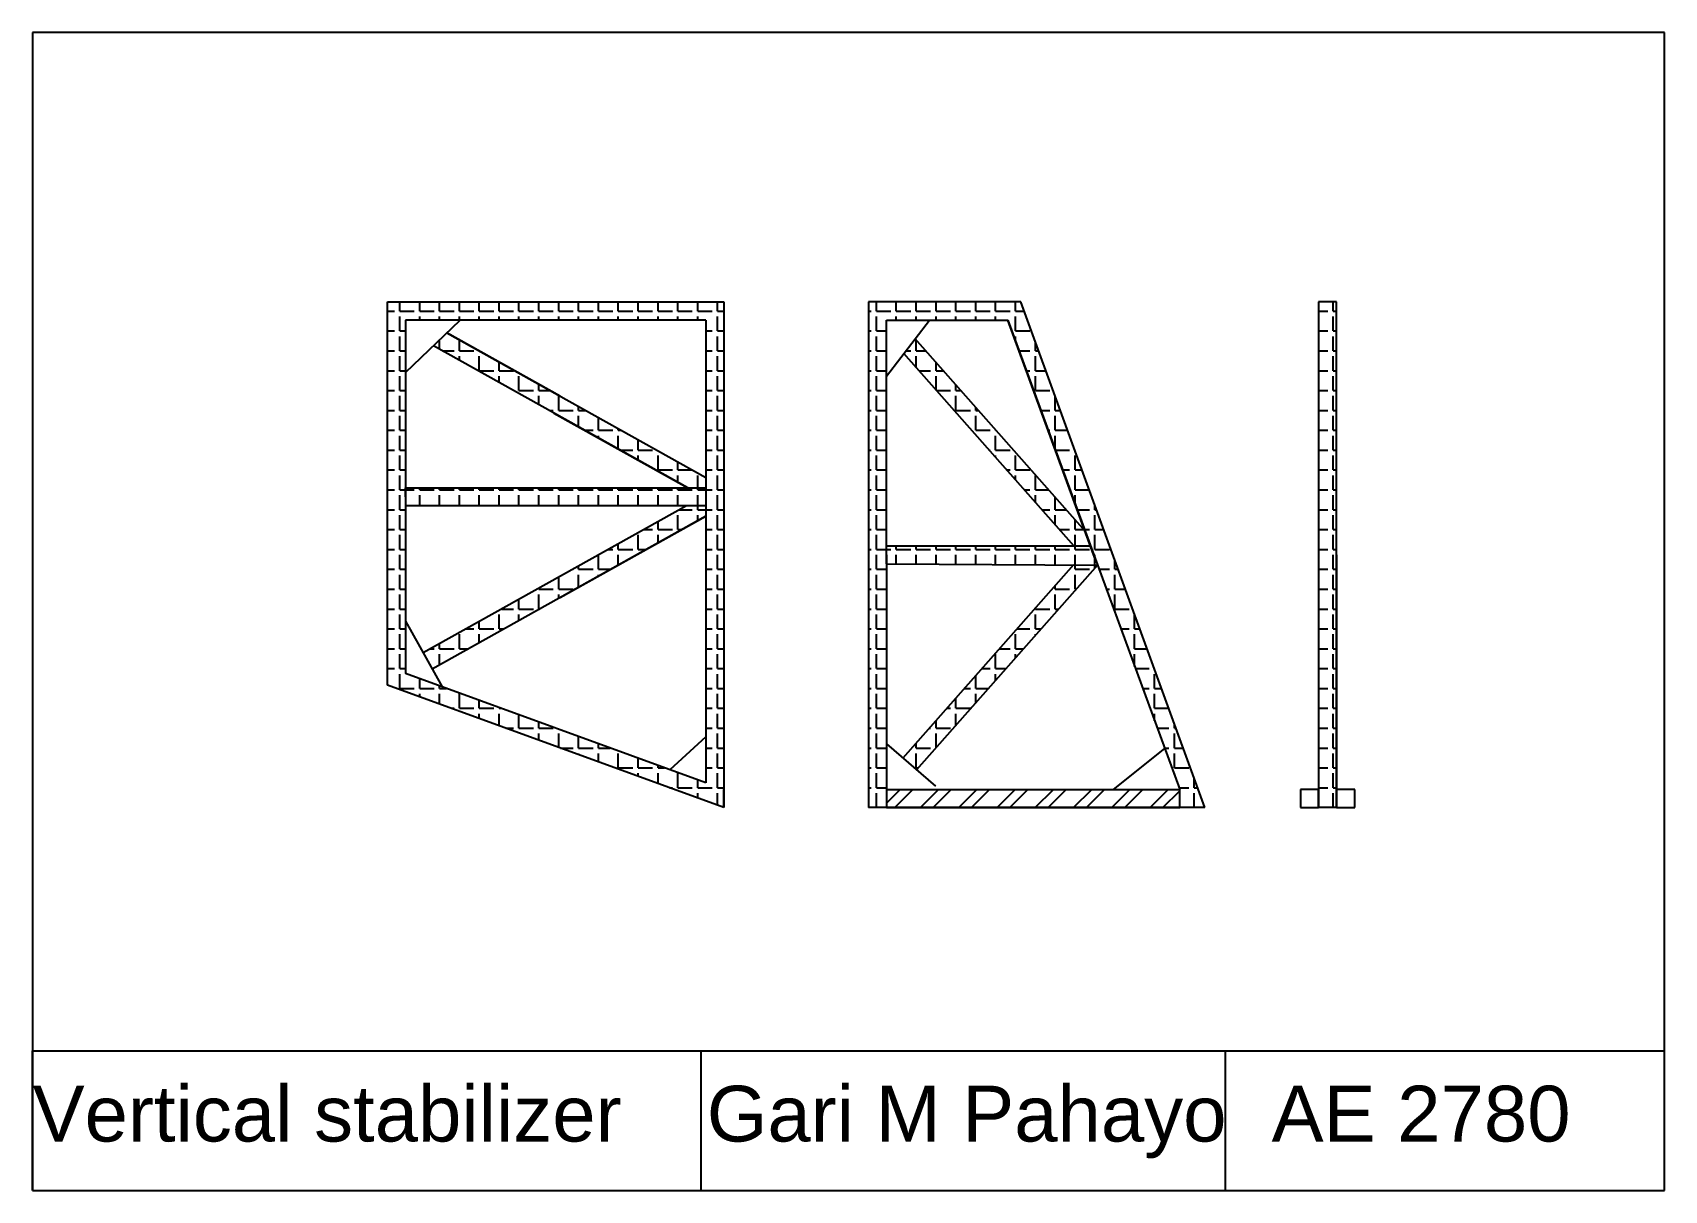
# Model space of a CAD drawing. Header units: inches. Extents: x 0 to 22.6, y 0 to 16.
import ezdxf

# ---------------------------------------------------------------- set-up
doc = ezdxf.new("R2010")
doc.units = ezdxf.units.IN
doc.header["$MEASUREMENT"] = 0
doc.styles.get("Standard").update_dxf_attribs({"font": 'arial.ttf'})
pattern_1 = [(0, (-10.8652, 2.82385), (0, 0.275), [0.2, -0.075]), (90, (-10.8652, 2.82385), (-0.275, 2e-17), [0.2, -0.075])]

# ---------------------------------------------------------------- blocks, each defined once
blk = doc.blocks.new('template')
for p, q in [((11.7, 8.3), (0, 8.3)), ((0, 8.3), (0, 0)), ((11.7, 0), (11.7, 8.3)), ((0, 0), (0, 1)), ((0, 1), (11.7, 1)), ((0, 0.5), (0, 1)), ((4.791, 1), (4.791, 0)), ((8.553, 0), (8.553, 1)), ((0, 0), (11.7, 0))]:
    blk.add_line(p, q)
at = {"char_height": 0.4, "attachment_point": 1}
for s, width, insert in [('Vertical stabilizer', 5.85, (0, 0.75)), ('Gari M Pahayo', 3.76247, (4.834, 0.75)), ('AE 2780', 3.10383, (8.884, 0.75))]:
    blk.add_mtext_dynamic_manual_height_columns(s, width=width, gutter_width=1, heights=[0], dxfattribs=dict(at, insert=insert))

msp = doc.modelspace()

# ---------------------------------------------------------------- hatches: boundary and pattern name
h = msp.add_hatch()
h.set_pattern_fill('ANGLE', color=256)
h.set_pattern_definition(pattern_1)
h.paths.add_polyline_path([(5.736, 11.874), (5.55, 11.695), (9.074, 9.728), (9.323, 9.728), (9.323, 9.871)], flags=0)
h.paths.add_polyline_path([(9.573, 12.3), (4.913, 12.3), (4.913, 6.996), (9.573, 5.3), (9.573, 5.55)])
h.paths.add_polyline_path([(5.163, 12.05), (9.323, 12.05), (9.323, 5.641), (5.163, 7.155)], flags=16)
h.paths.add_polyline_path([(9.323, 9.728), (9.074, 9.728), (5.163, 9.728), (5.163, 9.478), (9.323, 9.478)], flags=0)
h.paths.add_polyline_path([(9.323, 9.335), (9.323, 9.478), (9.055, 9.478), (5.408, 7.442), (5.533, 7.218)], flags=0)
h = msp.add_hatch()
h.set_pattern_fill('ANGLE', color=256)
h.set_pattern_definition(pattern_1)
h.paths.add_polyline_path([(5.736, 11.874), (5.55, 11.695), (9.074, 9.728), (9.323, 9.728), (9.323, 9.871)])
h.paths.add_polyline_path([(9.323, 9.728), (9.074, 9.728), (5.163, 9.728), (5.163, 9.478), (9.323, 9.478)])
h.paths.add_polyline_path([(9.323, 9.335), (9.323, 9.478), (9.055, 9.478), (5.408, 7.442), (5.533, 7.218)])
h.paths.add_polyline_path([(11.823, 8.8), (11.823, 8.925), (11.823, 12.05), (13.502, 12.05), (15.884, 5.55), (15.884, 5.3), (16.233, 5.3), (13.686, 12.3), (11.573, 12.3), (11.573, 5.3), (11.823, 5.3), (11.823, 5.55)])
h.paths.add_polyline_path([(14.745, 8.658), (14.413, 8.66), (12.052, 5.986), (12.241, 5.822)], flags=17)
h.paths.add_polyline_path([(12.222, 11.791), (12.066, 11.589), (14.419, 8.925), (14.648, 8.925), (14.573, 9.129)], flags=17)
h.paths.add_polyline_path([(14.648, 8.925), (14.419, 8.925), (11.823, 8.925), (11.823, 8.8), (11.823, 8.675), (14.745, 8.658)], flags=17)
h.paths.add_polyline_path([(18.057, 12.3), (17.807, 12.3), (17.807, 5.3), (18.057, 5.3)])
h = msp.add_hatch()
h.set_pattern_fill('ANSI32', color=256)
h.set_pattern_definition([(45, (-10.8652, 2.82385), (-0.265165, 0.265165), []), (45, (-10.6884, 2.82385), (-0.265165, 0.265165), [])])
h.paths.add_polyline_path([(15.884, 5.3), (15.884, 5.55), (11.823, 5.55), (11.823, 5.3)])

# ---------------------------------------------------------------- linework, layer by layer
for p, q in [((4.913, 6.996), (4.913, 12.3)), ((4.913, 12.3), (9.573, 12.3)), ((4.913, 12.3), (9.573, 12.3)), ((4.913, 6.996), (4.913, 12.3)), ((4.913, 12.3), (9.573, 12.3)), ((4.913, 12.3), (9.573, 12.3)), ((9.573, 12.3), (9.573, 5.3)), ((9.573, 12.3), (9.573, 5.3)), ((9.573, 12.3), (9.573, 12.05)), ((13.686, 12.3), (11.573, 12.3)), ((11.573, 12.3), (11.573, 5.3)), ((13.686, 12.3), (11.573, 12.3)), ((11.573, 12.3), (11.573, 5.3)), ((16.233, 5.3), (13.686, 12.3)), ((18.057, 12.3), (17.807, 12.3)), ((17.807, 12.3), (17.807, 5.3)), ((18.057, 5.3), (18.057, 12.3)), ((5.163, 12.05), (5.163, 7.155)), ((9.323, 12.05), (5.163, 12.05)), ((5.163, 11.323), (5.92, 12.05)), ((9.323, 12.05), (9.323, 5.641)), ((11.823, 8.8), (11.823, 12.05)), ((11.823, 12.05), (13.502, 12.05)), ((11.823, 8.8), (11.823, 12.05)), ((11.823, 11.274), (12.421, 12.05)), ((14.725, 8.715), (13.502, 12.05)), ((13.502, 12.05), (15.884, 5.55)), ((18.057, 8.8), (18.057, 12.05)), ((7.304, 10.998), (5.736, 11.874)), ((5.736, 11.874), (9.323, 9.871)), ((14.573, 9.129), (12.222, 11.791)), ((9.074, 9.728), (5.55, 11.695)), ((14.419, 8.925), (12.066, 11.589)), ((7.219, 10.763), (9.074, 9.728)), ((5.163, 9.603), (5.163, 9.728)), ((5.163, 9.728), (9.323, 9.728)), ((9.323, 9.728), (9.323, 9.478)), ((9.323, 9.478), (5.163, 9.478)), ((9.055, 9.478), (5.408, 7.442)), ((9.323, 9.335), (5.533, 7.218)), ((7.304, 8.207), (9.323, 9.335)), ((11.823, 8.675), (11.823, 8.925)), ((11.823, 8.925), (14.648, 8.925)), ((11.823, 8.8), (11.823, 5.55)), ((11.823, 8.8), (11.823, 8.675)), ((11.823, 8.8), (11.823, 5.55)), ((11.823, 8.675), (14.745, 8.658)), ((14.413, 8.66), (12.052, 5.986)), ((14.745, 8.658), (12.241, 5.822)), ((18.057, 8.8), (18.057, 5.55)), ((5.163, 7.88), (5.671, 6.97)), ((9.323, 5.641), (5.163, 7.155)), ((9.573, 5.3), (4.913, 6.996)), ((9.573, 5.3), (4.913, 6.996)), ((9.323, 6.281), (8.824, 5.823)), ((11.823, 6.183), (12.502, 5.596)), ((9.573, 5.3), (9.573, 5.55)), ((11.823, 5.55), (15.884, 5.55)), ((11.823, 5.55), (11.823, 5.3)), ((15.884, 5.3), (15.884, 5.55)), ((17.807, 5.55), (17.557, 5.55)), ((17.557, 5.55), (17.557, 5.3)), ((17.807, 5.3), (17.807, 5.55)), ((18.307, 5.55), (18.057, 5.55)), ((18.057, 5.55), (18.057, 5.3)), ((18.307, 5.3), (18.307, 5.55)), ((16.233, 5.3), (11.573, 5.3)), ((16.233, 5.3), (11.573, 5.3)), ((11.823, 5.3), (15.884, 5.3)), ((17.557, 5.3), (17.807, 5.3)), ((18.057, 5.3), (17.807, 5.3)), ((17.807, 5.3), (17.807, 5.3)), ((18.057, 5.3), (18.307, 5.3))]:
    msp.add_line(p, q)
msp.add_lwpolyline([(14.969, 5.55), (15.677, 6.117)])

# ---------------------------------------------------------------- block references
at = {"xscale": 1.931243487370315, "yscale": 1.931243487370315, "zscale": 1.931243487370315}
msp.add_blockref('template', (0, 0), dxfattribs=at)

doc.saveas('drawing.dxf')
